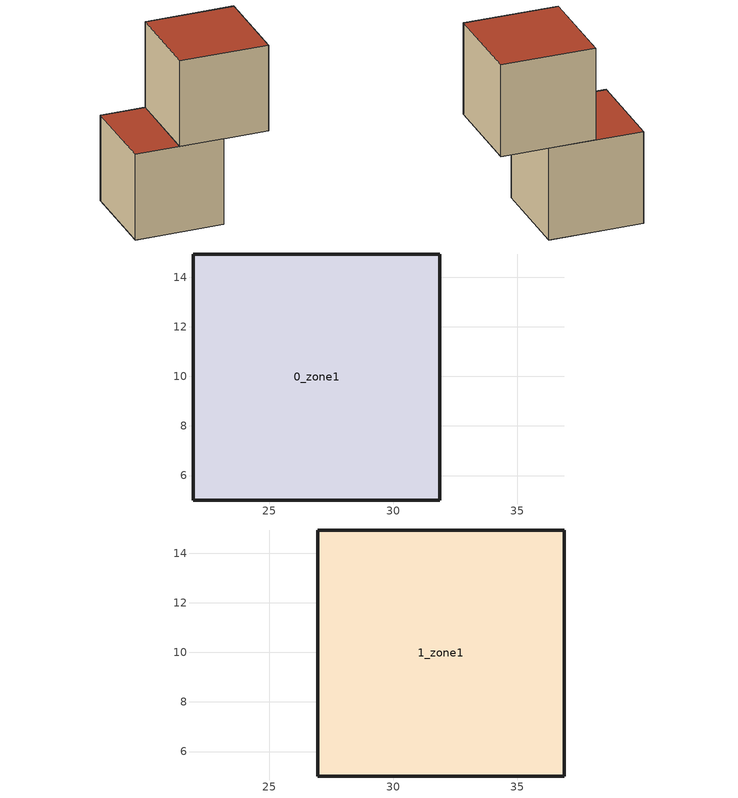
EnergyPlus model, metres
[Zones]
0_zone1
 floor outside: 31.89,5.01 31.89,14.94 21.93,14.94 21.93,5.01 z0
 wall outside: 21.93,5.01 21.93,14.94 31.89,14.94 31.89,5.01 21.93,5.01 z0:10
 roof outside: 31.89,14.94 31.89,5.01 21.93,5.01 21.93,14.94 z10
1_zone1
 floor outside: 36.9,5.01 36.9,14.94 26.94,14.94 26.94,5.01 z10
 wall outside: 26.94,5.01 26.94,14.94 36.9,14.94 36.9,5.01 26.94,5.01 z10:20
 roof outside: 36.9,14.94 36.9,5.01 26.94,5.01 26.94,14.94 z20
[ZONE] Type=1; Multiplier=1; Ceiling Height=autocalculate; Volume=autocalculate; Floor Area=autocalculate; Part of Total Floor Area=Yes
1_zone1; 0_zone1
